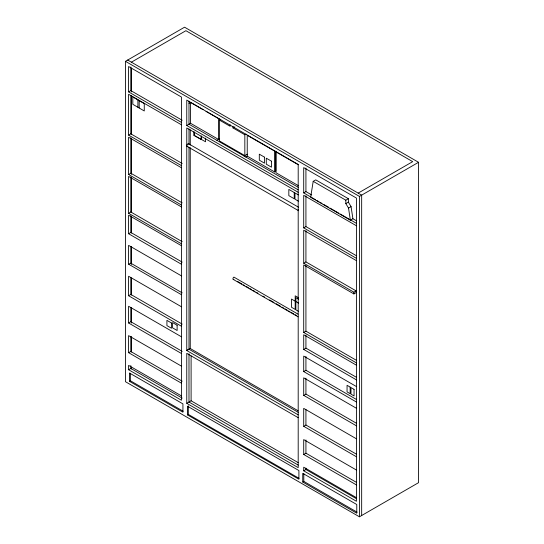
<?xml version="1.0" encoding="UTF-8"?>
<svg xmlns="http://www.w3.org/2000/svg" width="544" height="544" viewBox="0 0 544 544"><rect width="100%" height="100%" fill="white"/><g stroke="black" fill="none" stroke-linecap="round" stroke-linejoin="round"><path stroke-width="0.82" d="M352.906 218.736L351.07 206.618L348.364 202.13L348.364 198.71L315.738 179.874L313.194 181.342L310.665 197.288L350.363 220.204L352.906 218.736L356.51 220.823M181.444 326.257L128.588 295.739L130.812 294.44L130.812 277.508M246.051 134.062L244.834 134.769L233.002 127.935L234.838 126.868M125.453 61.322L184.559 27.2L418.547 162.296L418.547 482.678L359.441 516.8L125.453 381.704L125.453 61.322L359.441 196.418L418.547 162.296M131.39 62.186L185.912 30.702L412.692 161.636L358.17 193.113M181.444 395.896L128.588 365.384L128.588 369.73L181.444 400.241L181.444 97.036L128.588 66.518L128.588 91.888L130.812 90.603L182.199 120.272M181.444 124.787L128.588 94.268L128.588 135.116L130.812 133.831L182.199 163.499M188.992 103.38L190.577 102.462L203.028 109.65M298.194 417.67L186.762 353.335L186.762 403.315L298.194 467.65L298.194 164.438L186.762 100.103L186.762 125.501L190.577 123.298L218.484 139.414L218.484 118.578L206.006 111.37M244.834 134.769L244.834 155.604L219.388 140.91L219.388 120.074L220.735 119.306M193.997 131.675L193.997 135.34L205.537 141.76L205.537 138.094M181.444 167.756L128.588 137.238L128.588 174.502L130.812 173.216L182.199 202.885M193.997 135.34L201.198 139.502L201.409 136.442M216.9 140.332L219.654 138.74M181.444 206.924L128.588 176.406L128.588 213.275L130.812 211.99L182.199 241.658M244.093 156.033L247.275 154.197M245.752 156.992L247.234 156.135L274.57 171.911L275.842 171.176L275.842 151.178M181.444 245.698L128.588 215.186L128.588 233.736L130.812 232.451L182.199 262.12M356.449 497.672L303.702 467.214L303.702 470.825L356.449 501.282L356.449 198.07L303.702 167.613L303.702 192.896L305.925 191.617L311.753 194.976M181.444 336.784L128.588 306.265L128.588 322.986L130.812 321.701L182.199 351.376M313.194 181.342L345.821 200.178L348.364 198.71M356.449 225.78L303.702 195.323L303.702 227.882L305.925 226.596L356.476 255.782M350.363 220.204L348.527 208.087L345.821 203.599L348.364 202.13M348.527 208.087L351.07 206.618M356.449 260.664L303.702 230.214L303.702 263.208L305.925 261.922L356.13 290.911L356.13 292.645L353.906 293.93L303.702 264.942L303.702 332.452L356.449 362.902M128.588 369.73L130.812 368.444L182.199 398.113M129.411 381.296L182.927 412.196L182.927 403.879L129.411 372.98L129.411 381.296L130.363 380.746L183.151 411.223M190.257 348.418L186.762 350.533L298.194 414.868M298.024 410.734L190.257 348.514L186.762 350.533L186.762 127.956L298.194 192.29M303.702 263.208L353.906 292.196L356.13 290.911M303.702 332.452L305.925 331.167L356.476 360.352M186.762 403.315L191.107 400.806L298.139 462.604M187.469 414.895L298.908 479.23L298.908 470.546L187.469 406.212L187.469 414.895L188.319 414.406L299.016 478.319M356.449 365.194L303.702 334.744L303.702 349.425L305.925 348.14L356.476 377.325M356.449 386.56L303.702 356.109L303.702 371.566L305.925 370.287L356.476 399.473M356.449 408.279L303.702 377.822L303.702 395.379L305.925 394.094L356.476 423.28M356.449 438.818L303.702 408.367L303.702 426.306L305.925 425.027L356.476 454.213M356.449 470.05L303.702 439.593L303.702 454.478L305.925 453.193L356.476 482.378M303.702 470.825L305.925 469.54L356.476 498.726M302.743 482.011L356.769 513.196L356.769 504.512L302.743 473.328L302.743 482.011L303.804 481.399L357.095 512.169M181.444 366.132L128.588 335.621L128.588 352.675L130.812 351.512L182.199 381.181M181.444 275.876L128.588 245.358L128.588 264.173L130.812 263.194L182.199 292.862M127.677 60.037L361.665 195.133L361.665 515.515M298.302 164.778L275.958 151.878L275.958 172.713L298.302 185.613M219.388 120.074L230.139 126.283L230.139 124.76M298.234 187.286L188.992 124.216L188.992 101.102M303.702 192.896L315.425 199.668M316.887 200.512L319.083 201.783M320.552 202.626L322.014 203.47M323.483 204.32L328.61 207.278M330.072 208.128L338.864 213.2M340.333 214.05L356.449 223.353M128.588 91.888L181.444 122.4M186.762 125.501L298.194 189.836M298.35 194.908L294.977 192.957L294.977 199.192L298.35 201.144M188.632 143.779L298.602 207.271M187.136 146.377L298.568 210.712M303.702 227.882L356.449 258.339M128.588 135.116L181.444 165.628M128.588 174.502L181.444 205.013M298.595 297.786L295.195 295.827L295.174 309.393L291.468 307.251L291.468 299.057L298.595 303.13M298.595 299.214L295.882 297.65L295.882 301.56M128.588 213.275L181.444 243.787M298.336 311.263L295.861 309.835L295.861 301.641M298.051 314.146L233.9 277.107A1.36 0.782 -60 0 0 232.941 278.773A1.36 0.782 -60 0 0 233.9 279.33M237.544 281.432L241.917 283.961M243.379 284.798L244.834 285.641M246.296 286.484L248.479 287.749M249.941 288.585L251.396 289.428M252.851 290.272L255.041 291.536M256.496 292.373L257.958 293.216M263.058 296.16L264.513 297.004M269.62 299.948L273.992 302.478M276.182 303.736L280.554 306.265M282.01 307.102L283.472 307.945M284.927 308.788L287.116 310.053M288.572 310.889L290.027 311.732M291.489 312.576L293.672 313.84M295.134 314.677L296.589 315.52M233.22 279.398L298.098 316.853M128.588 233.736L181.444 264.248M303.702 349.425L356.449 379.882M128.588 264.173L181.444 294.692M303.702 371.566L356.449 402.023M181.444 306.768L128.588 276.25L128.588 295.739M130.812 294.44L182.199 324.108M303.702 395.379L356.449 425.83M298.221 412.311L188.992 349.248L188.992 147.56M128.588 322.986L181.444 353.505M303.702 426.306L356.449 456.763M128.588 352.675L181.444 383.187M303.702 454.478L356.449 484.928M298.221 465.093L188.992 402.03L188.992 353.75M359.441 196.418L359.441 516.8M353.906 292.196L353.906 293.93M345.821 200.178L345.821 203.599M305.925 168.014L305.925 191.617M305.925 195.731L305.925 226.596M305.925 230.622L305.925 261.922M305.925 265.343L305.925 331.167M305.925 335.09L305.925 348.14M305.925 356.449L305.925 370.287M305.925 378.196L305.925 394.094M305.925 409.53L305.925 425.027M305.925 439.967L305.925 453.193M305.925 468.092L305.925 469.54M303.804 473.504L303.804 481.399M274.57 171.911L274.57 151.076L247.234 135.3L247.234 156.135M233.002 126.412L233.002 127.935M219.654 118.735L219.654 120.401M201.198 135.83L201.198 139.502M194.208 132.287L194.208 135.218M191.107 355.912L191.107 400.806M190.577 102.462L190.577 123.298M190.257 129.887L190.257 145.132M190.257 147.676L190.257 348.514M188.992 128.928L188.992 144.174M188.319 405.722L188.319 414.406M139.182 100.633L139.182 107.977M137.904 99.953L137.904 107.29M131.39 68.129L131.39 91.929M131.39 95.322L131.39 134.416M131.39 138.666L131.39 174.359M131.39 177.759L131.39 212.602M131.39 216.852L131.39 232.995M131.39 246.595L131.39 264.438M131.39 278.038L131.39 295.032M131.39 307.782L131.39 323.075M131.39 336.675L131.39 351.975M131.39 367.268L131.39 368.968M130.812 66.926L130.812 90.603M130.812 95.329L130.812 133.831M130.812 137.686L130.812 173.216M130.812 176.8L130.812 211.99M130.812 215.587L130.812 232.451M130.812 246.568L130.812 263.194M130.812 307.489L130.812 321.701M130.812 336.28L130.812 351.512M130.812 365.548L130.812 368.444M130.363 373.259L130.363 380.746M298.398 210.555A1.496 0.864 -60 0 1 298.398 209.331M187.884 146.302A1.496 0.864 -60 0 1 186.823 145.69A1.496 0.864 -60 0 1 187.884 143.854A1.496 0.864 -60 0 1 188.945 144.466M264.5 157.162L259.304 154.17L259.304 160.16L264.5 163.159L264.5 157.162M271.49 161.201L266.295 158.202L266.295 164.2L271.49 167.192L271.49 161.201M144.262 103.618L132.824 96.968L132.824 104.305L144.262 110.962L144.262 103.618M294.236 192.528L288.83 189.407L288.83 195.65L294.236 198.764L294.236 192.528M350.132 387.076L347.058 385.302L347.058 391.904L350.132 393.679L350.132 387.076M354.056 389.334L350.982 387.566L350.982 394.169L354.056 395.944L354.056 389.334M177.126 325.237L172.577 322.606L172.577 327.869L177.126 330.5L177.126 325.237M171.476 322.986L166.92 320.355L166.92 325.611L171.476 328.243L171.476 322.986"/></g></svg>
